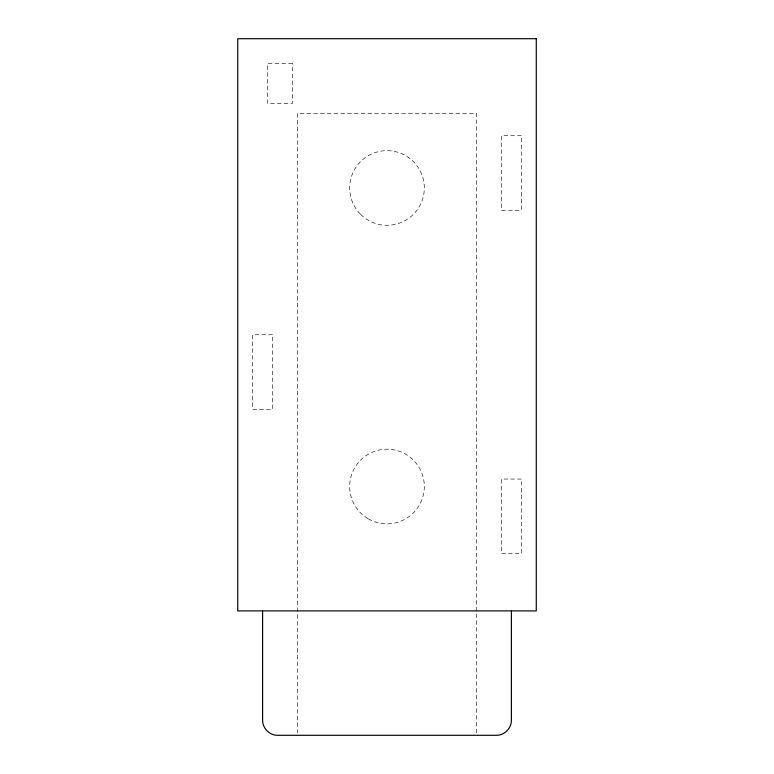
<?xml version="1.0" encoding="UTF-8"?>
<svg xmlns="http://www.w3.org/2000/svg" width="774" height="774" viewBox="0 0 774 774"><rect width="100%" height="100%" fill="white"/><g stroke="black" fill="none" stroke-linecap="round" stroke-linejoin="round"><path stroke-width="0.58" stroke-dasharray="3.87 2.9" d="M476.561 732.881L476.561 113.333L297.439 113.333L297.439 732.881M292.466 63.574L267.581 63.574L267.581 103.387L292.466 103.387L292.466 63.574M521.347 135.731L501.446 135.731L501.446 210.364L521.347 210.364L521.347 135.731M272.554 334.755L252.653 334.755L252.653 409.388L272.554 409.388L272.554 334.755M521.347 479.048L501.446 479.048L501.446 553.691L521.347 553.691L521.347 479.048M360.616 214.359A37.316 37.316 0 0 0 423.049 197.631A37.316 37.316 0 0 0 377.344 151.927A37.316 37.316 0 0 0 360.616 214.359M368.337 518.832A37.316 37.316 0 0 0 424.316 486.517A37.316 37.316 0 0 0 368.337 454.193A37.316 37.316 0 0 0 368.337 518.832"/><path stroke-width="1.16" d="M511.391 610.909L511.391 720.371C511.44 728.363 504.454 735.348 496.463 735.3L277.537 735.3C269.546 735.348 262.56 728.363 262.609 720.371L262.609 610.909M536.276 38.7L237.724 38.7L237.724 610.909L536.276 610.909L536.276 38.7"/></g></svg>
